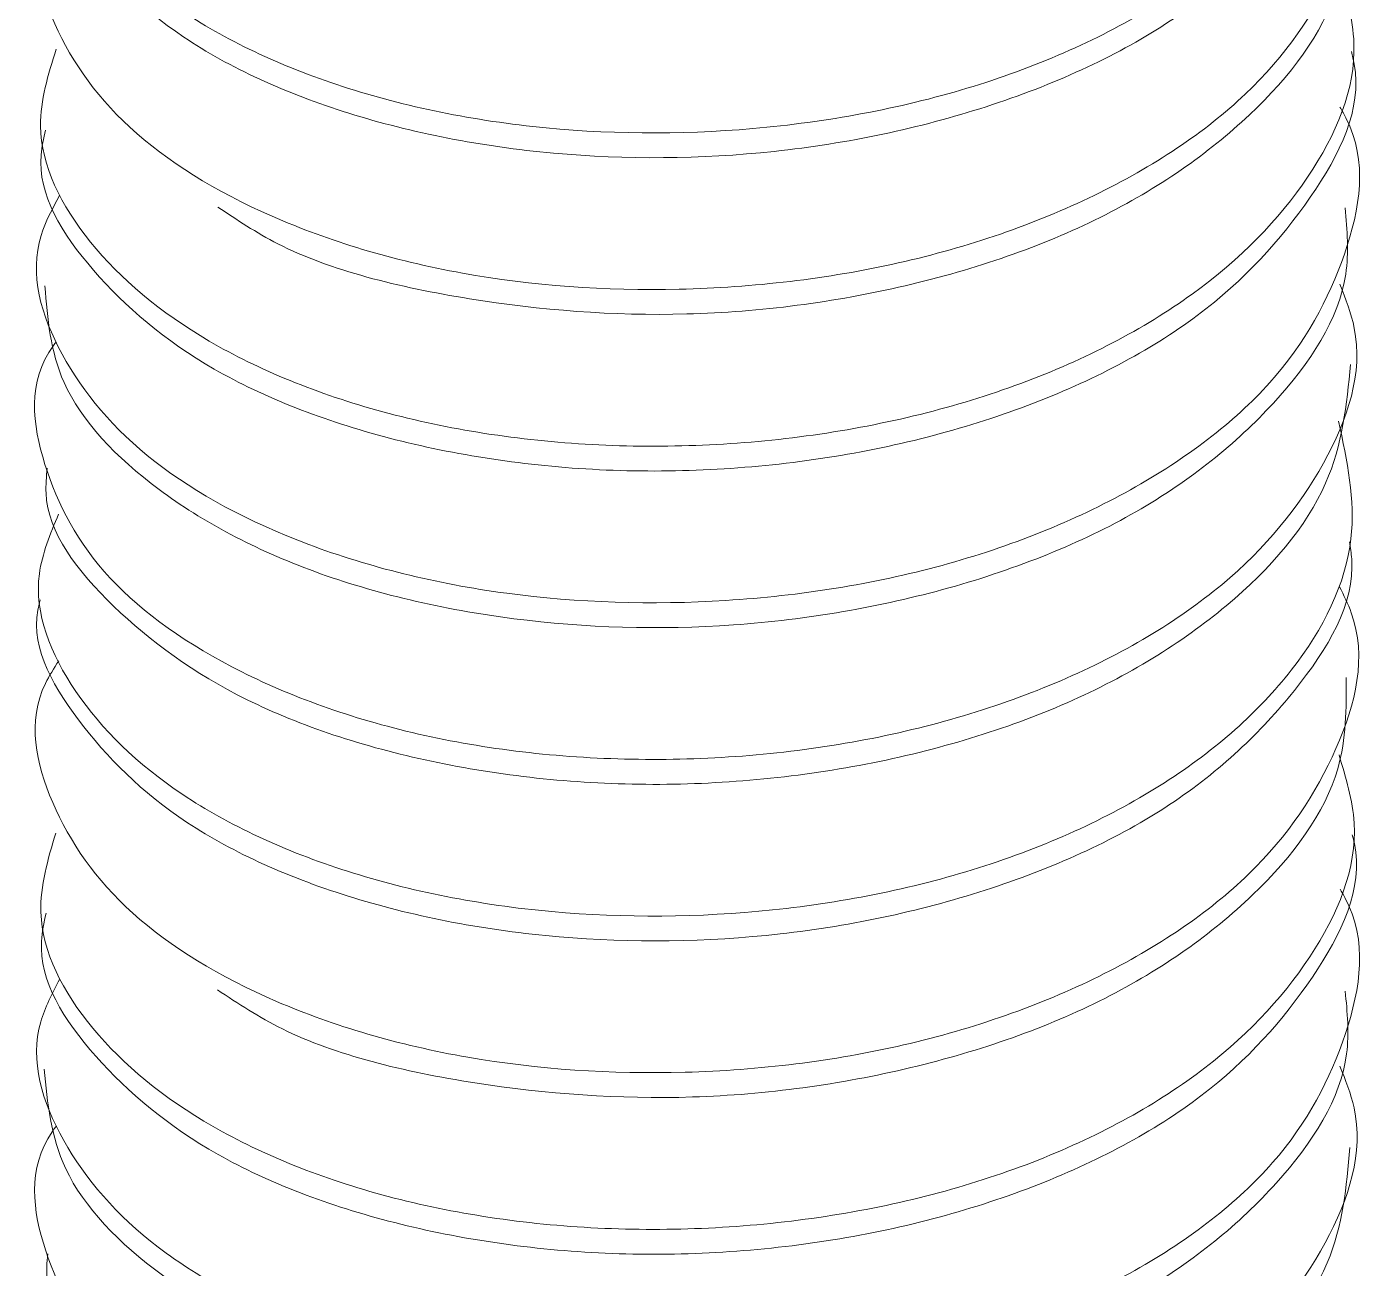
# Model space of a CAD drawing. Extents: x -976302 to -776254, y 5665 to 231437.
# Drawn here: x -788563.8 to -788502.2, y 81486.6 to 81543.6 of the extents above; entities that cross this region are included whole.
import ezdxf

# ---------------------------------------------------------------- set-up
doc = ezdxf.new("R2010")
doc.units = 0
doc.header["$LTSCALE"] = 1000
doc.header["$MEASUREMENT"] = 0

msp = doc.modelspace()

# ---------------------------------------------------------------- linework, layer by layer
at = {"linetype": 'Continuous', "lineweight": 15}
for points, knots in [([(-788503.566, 81561.541), (-788503.185, 81559.648), (-788502.386, 81555.674), (-788505.412, 81549.686), (-788511.36, 81544.49), (-788519.836, 81540.622), (-788529.786, 81538.646), (-788540.112, 81538.611), (-788549.628, 81540.556), (-788557.318, 81544.206), (-788562.091, 81549.024), (-788563.878, 81553.677), (-788562.733, 81556.324), (-788562.356, 81557.193)], [0, 0, 0, 0, 0.087521, 0.183673, 0.279841, 0.375988, 0.472166, 0.568317, 0.664479, 0.760633, 0.856781, 0.952953, 1, 1, 1, 1]), ([(-788503.566, 81561.541), (-788503.185, 81559.648), (-788502.386, 81555.674), (-788505.412, 81549.686), (-788511.36, 81544.49), (-788519.836, 81540.622), (-788529.786, 81538.646), (-788540.112, 81538.611), (-788549.628, 81540.556), (-788557.318, 81544.206), (-788562.091, 81549.024), (-788563.878, 81553.677), (-788562.733, 81556.324), (-788562.356, 81557.193)], [0, 0, 0, 0, 0.087521, 0.183673, 0.279841, 0.375988, 0.472166, 0.568317, 0.664479, 0.760633, 0.856781, 0.952953, 1, 1, 1, 1]), ([(-788503.566, 81561.541), (-788503.185, 81559.648), (-788502.386, 81555.674), (-788505.412, 81549.686), (-788511.36, 81544.49), (-788519.836, 81540.622), (-788529.786, 81538.646), (-788540.112, 81538.611), (-788549.628, 81540.556), (-788557.318, 81544.206), (-788562.091, 81549.024), (-788563.878, 81553.677), (-788562.733, 81556.324), (-788562.356, 81557.193)], [0, 0, 0, 0, 0.087521, 0.183673, 0.279841, 0.375988, 0.472166, 0.568317, 0.664479, 0.760633, 0.856781, 0.952953, 1, 1, 1, 1]), ([(-788503.566, 81561.541), (-788503.185, 81559.648), (-788502.386, 81555.674), (-788505.412, 81549.686), (-788511.36, 81544.49), (-788519.836, 81540.622), (-788529.786, 81538.646), (-788540.112, 81538.611), (-788549.628, 81540.556), (-788557.318, 81544.206), (-788562.091, 81549.024), (-788563.878, 81553.677), (-788562.733, 81556.324), (-788562.356, 81557.193)], [0, 0, 0, 0, 0.087521, 0.183673, 0.279841, 0.375988, 0.472166, 0.568317, 0.664479, 0.760633, 0.856781, 0.952953, 1, 1, 1, 1]), ([(-788563.248, 81553.236), (-788563.248, 81553.236), (-788563.816, 81551.435), (-788561.825, 81547.749), (-788557.141, 81542.895), (-788549.32, 81539.333), (-788539.774, 81537.458), (-788529.433, 81537.524), (-788519.534, 81539.626), (-788511.069, 81543.461), (-788505.422, 81548.789), (-788502.748, 81553.131), (-788503.07, 81555.487), (-788503.108, 81555.761)], [0, 0, 0, 0, 0.000017, 0.109517, 0.219044, 0.328541, 0.438051, 0.547559, 0.65706, 0.766579, 0.876074, 0.985605, 1, 1, 1, 1]), ([(-788563.248, 81553.236), (-788563.248, 81553.236), (-788563.816, 81551.435), (-788561.825, 81547.749), (-788557.141, 81542.895), (-788549.32, 81539.333), (-788539.774, 81537.458), (-788529.433, 81537.524), (-788519.534, 81539.626), (-788511.069, 81543.461), (-788505.422, 81548.789), (-788502.748, 81553.131), (-788503.07, 81555.487), (-788503.108, 81555.761)], [0, 0, 0, 0, 0.000017, 0.109517, 0.219044, 0.328541, 0.438051, 0.547559, 0.65706, 0.766579, 0.876074, 0.985605, 1, 1, 1, 1]), ([(-788563.248, 81553.236), (-788563.248, 81553.236), (-788563.816, 81551.435), (-788561.825, 81547.749), (-788557.141, 81542.895), (-788549.32, 81539.333), (-788539.774, 81537.458), (-788529.433, 81537.524), (-788519.534, 81539.626), (-788511.069, 81543.461), (-788505.422, 81548.789), (-788502.748, 81553.131), (-788503.07, 81555.487), (-788503.108, 81555.761)], [0, 0, 0, 0, 0.000017, 0.109517, 0.219044, 0.328541, 0.438051, 0.547559, 0.65706, 0.766579, 0.876074, 0.985605, 1, 1, 1, 1]), ([(-788563.248, 81553.236), (-788563.248, 81553.236), (-788563.816, 81551.435), (-788561.825, 81547.749), (-788557.141, 81542.895), (-788549.32, 81539.333), (-788539.774, 81537.458), (-788529.433, 81537.524), (-788519.534, 81539.626), (-788511.069, 81543.461), (-788505.422, 81548.789), (-788502.748, 81553.131), (-788503.07, 81555.487), (-788503.108, 81555.761)], [0, 0, 0, 0, 0.000017, 0.109517, 0.219044, 0.328541, 0.438051, 0.547559, 0.65706, 0.766579, 0.876074, 0.985605, 1, 1, 1, 1]), ([(-788503.547, 81553.771), (-788503.341, 81553.34), (-788502.177, 81550.905), (-788503.393, 81546.124), (-788507.344, 81540.317), (-788514.481, 81535.578), (-788523.639, 81532.41), (-788533.883, 81531.215), (-788544.03, 81531.949), (-788552.922, 81534.639), (-788559.644, 81538.8), (-788563.07, 81543.969), (-788563.892, 81548.133), (-788562.571, 81550.158), (-788562.37, 81550.467)], [0, 0, 0, 0, 0.0207046, 0.1168965, 0.2131012, 0.3092939, 0.405484, 0.5016948, 0.5978853, 0.6941019, 0.7902908, 0.8864957, 0.9826916, 1, 1, 1, 1]), ([(-788503.547, 81553.771), (-788503.341, 81553.34), (-788502.177, 81550.905), (-788503.393, 81546.124), (-788507.344, 81540.317), (-788514.481, 81535.578), (-788523.639, 81532.41), (-788533.883, 81531.215), (-788544.03, 81531.949), (-788552.922, 81534.639), (-788559.644, 81538.8), (-788563.07, 81543.969), (-788563.892, 81548.133), (-788562.571, 81550.158), (-788562.37, 81550.467)], [0, 0, 0, 0, 0.0207046, 0.1168965, 0.2131012, 0.3092939, 0.405484, 0.5016948, 0.5978853, 0.6941019, 0.7902908, 0.8864957, 0.9826916, 1, 1, 1, 1]), ([(-788503.547, 81553.771), (-788503.341, 81553.34), (-788502.177, 81550.905), (-788503.393, 81546.124), (-788507.344, 81540.317), (-788514.481, 81535.578), (-788523.639, 81532.41), (-788533.883, 81531.215), (-788544.03, 81531.949), (-788552.922, 81534.639), (-788559.644, 81538.8), (-788563.07, 81543.969), (-788563.892, 81548.133), (-788562.571, 81550.158), (-788562.37, 81550.467)], [0, 0, 0, 0, 0.0207046, 0.1168965, 0.2131012, 0.3092939, 0.405484, 0.5016948, 0.5978853, 0.6941019, 0.7902908, 0.8864957, 0.9826916, 1, 1, 1, 1]), ([(-788503.547, 81553.771), (-788503.341, 81553.34), (-788502.177, 81550.905), (-788503.393, 81546.124), (-788507.344, 81540.317), (-788514.481, 81535.578), (-788523.639, 81532.41), (-788533.883, 81531.215), (-788544.03, 81531.949), (-788552.922, 81534.639), (-788559.644, 81538.8), (-788563.07, 81543.969), (-788563.892, 81548.133), (-788562.571, 81550.158), (-788562.37, 81550.467)], [0, 0, 0, 0, 0.0207046, 0.1168965, 0.2131012, 0.3092939, 0.405484, 0.5016948, 0.5978853, 0.6941019, 0.7902908, 0.8864957, 0.9826916, 1, 1, 1, 1]), ([(-788555.05, 81535.309), (-788554.174, 81534.719), (-788551.192, 81532.713), (-788543.605, 81530.849), (-788533.556, 81530.036), (-788523.31, 81531.391), (-788514.17, 81534.555), (-788507.278, 81539.362), (-788503.285, 81544.644), (-788503.241, 81548.199), (-788503.223, 81549.66)], [0, 0, 0, 0, 0.058463, 0.199013, 0.339607, 0.480164, 0.620753, 0.761307, 0.901874, 1, 1, 1, 1]), ([(-788555.05, 81535.309), (-788554.174, 81534.719), (-788551.192, 81532.713), (-788543.605, 81530.849), (-788533.556, 81530.036), (-788523.31, 81531.391), (-788514.17, 81534.555), (-788507.278, 81539.362), (-788503.285, 81544.644), (-788503.241, 81548.199), (-788503.223, 81549.66)], [0, 0, 0, 0, 0.058463, 0.199013, 0.339607, 0.480164, 0.620753, 0.761307, 0.901874, 1, 1, 1, 1]), ([(-788555.05, 81535.309), (-788554.174, 81534.719), (-788551.192, 81532.713), (-788543.605, 81530.849), (-788533.556, 81530.036), (-788523.31, 81531.391), (-788514.17, 81534.555), (-788507.278, 81539.362), (-788503.285, 81544.644), (-788503.241, 81548.199), (-788503.223, 81549.66)], [0, 0, 0, 0, 0.058463, 0.199013, 0.339607, 0.480164, 0.620753, 0.761307, 0.901874, 1, 1, 1, 1]), ([(-788555.05, 81535.309), (-788554.174, 81534.719), (-788551.192, 81532.713), (-788543.605, 81530.849), (-788533.556, 81530.036), (-788523.31, 81531.391), (-788514.17, 81534.555), (-788507.278, 81539.362), (-788503.285, 81544.644), (-788503.241, 81548.199), (-788503.223, 81549.66)], [0, 0, 0, 0, 0.058463, 0.199013, 0.339607, 0.480164, 0.620753, 0.761307, 0.901874, 1, 1, 1, 1]), ([(-788503.596, 81546.227), (-788503.263, 81545.091), (-788502.327, 81541.898), (-788504.58, 81536.535), (-788509.85, 81531.108), (-788517.9, 81526.912), (-788527.619, 81524.513), (-788537.966, 81524.077), (-788547.745, 81525.603), (-788555.903, 81528.948), (-788561.343, 81533.545), (-788563.769, 81538.405), (-788562.842, 81541.382), (-788562.476, 81542.554)], [0, 0, 0, 0, 0.054164, 0.152172, 0.250207, 0.348214, 0.446239, 0.544252, 0.642266, 0.740287, 0.838291, 0.93633, 1, 1, 1, 1]), ([(-788503.596, 81546.227), (-788503.263, 81545.091), (-788502.327, 81541.898), (-788504.58, 81536.535), (-788509.85, 81531.108), (-788517.9, 81526.912), (-788527.619, 81524.513), (-788537.966, 81524.077), (-788547.745, 81525.603), (-788555.903, 81528.948), (-788561.343, 81533.545), (-788563.769, 81538.405), (-788562.842, 81541.382), (-788562.476, 81542.554)], [0, 0, 0, 0, 0.054164, 0.152172, 0.250207, 0.348214, 0.446239, 0.544252, 0.642266, 0.740287, 0.838291, 0.93633, 1, 1, 1, 1]), ([(-788503.596, 81546.227), (-788503.263, 81545.091), (-788502.327, 81541.898), (-788504.58, 81536.535), (-788509.85, 81531.108), (-788517.9, 81526.912), (-788527.619, 81524.513), (-788537.966, 81524.077), (-788547.745, 81525.603), (-788555.903, 81528.948), (-788561.343, 81533.545), (-788563.769, 81538.405), (-788562.842, 81541.382), (-788562.476, 81542.554)], [0, 0, 0, 0, 0.054164, 0.152172, 0.250207, 0.348214, 0.446239, 0.544252, 0.642266, 0.740287, 0.838291, 0.93633, 1, 1, 1, 1]), ([(-788503.596, 81546.227), (-788503.263, 81545.091), (-788502.327, 81541.898), (-788504.58, 81536.535), (-788509.85, 81531.108), (-788517.9, 81526.912), (-788527.619, 81524.513), (-788537.966, 81524.077), (-788547.745, 81525.603), (-788555.903, 81528.948), (-788561.343, 81533.545), (-788563.769, 81538.405), (-788562.842, 81541.382), (-788562.476, 81542.554)], [0, 0, 0, 0, 0.054164, 0.152172, 0.250207, 0.348214, 0.446239, 0.544252, 0.642266, 0.740287, 0.838291, 0.93633, 1, 1, 1, 1]), ([(-788562.964, 81538.843), (-788563.052, 81538.461), (-788563.558, 81536.26), (-788561.108, 81532.284), (-788555.691, 81527.628), (-788547.43, 81524.415), (-788537.622, 81522.914), (-788527.271, 81523.429), (-788517.605, 81525.912), (-788509.587, 81530.1), (-788504.576, 81535.642), (-788502.403, 81539.995), (-788502.957, 81542.251), (-788503.003, 81542.44)], [0, 0, 0, 0, 0.022552, 0.130056, 0.237588, 0.34509, 0.452619, 0.560126, 0.66764, 0.775153, 0.882654, 0.990189, 1, 1, 1, 1]), ([(-788562.964, 81538.843), (-788563.052, 81538.461), (-788563.558, 81536.26), (-788561.108, 81532.284), (-788555.691, 81527.628), (-788547.43, 81524.415), (-788537.622, 81522.914), (-788527.271, 81523.429), (-788517.605, 81525.912), (-788509.587, 81530.1), (-788504.576, 81535.642), (-788502.403, 81539.995), (-788502.957, 81542.251), (-788503.003, 81542.44)], [0, 0, 0, 0, 0.022552, 0.130056, 0.237588, 0.34509, 0.452619, 0.560126, 0.66764, 0.775153, 0.882654, 0.990189, 1, 1, 1, 1]), ([(-788562.964, 81538.843), (-788563.052, 81538.461), (-788563.558, 81536.26), (-788561.108, 81532.284), (-788555.691, 81527.628), (-788547.43, 81524.415), (-788537.622, 81522.914), (-788527.271, 81523.429), (-788517.605, 81525.912), (-788509.587, 81530.1), (-788504.576, 81535.642), (-788502.403, 81539.995), (-788502.957, 81542.251), (-788503.003, 81542.44)], [0, 0, 0, 0, 0.022552, 0.130056, 0.237588, 0.34509, 0.452619, 0.560126, 0.66764, 0.775153, 0.882654, 0.990189, 1, 1, 1, 1]), ([(-788562.964, 81538.843), (-788563.052, 81538.461), (-788563.558, 81536.26), (-788561.108, 81532.284), (-788555.691, 81527.628), (-788547.43, 81524.415), (-788537.622, 81522.914), (-788527.271, 81523.429), (-788517.605, 81525.912), (-788509.587, 81530.1), (-788504.576, 81535.642), (-788502.403, 81539.995), (-788502.957, 81542.251), (-788503.003, 81542.44)], [0, 0, 0, 0, 0.022552, 0.130056, 0.237588, 0.34509, 0.452619, 0.560126, 0.66764, 0.775153, 0.882654, 0.990189, 1, 1, 1, 1]), ([(-788503.53, 81539.889), (-788503.436, 81539.725), (-788502.204, 81537.593), (-788502.976, 81533.058), (-788506.191, 81527.086), (-788512.789, 81522.085), (-788521.58, 81518.535), (-788531.696, 81516.925), (-788541.96, 81517.246), (-788551.205, 81519.548), (-788558.458, 81523.444), (-788562.618, 81528.438), (-788563.914, 81532.875), (-788562.649, 81535.232), (-788562.323, 81535.838)], [0, 0, 0, 0, 0.007968, 0.103848, 0.19973, 0.295616, 0.391488, 0.487392, 0.58327, 0.679166, 0.775041, 0.870922, 0.966811, 1, 1, 1, 1]), ([(-788503.53, 81539.889), (-788503.436, 81539.725), (-788502.204, 81537.593), (-788502.976, 81533.058), (-788506.191, 81527.086), (-788512.789, 81522.085), (-788521.58, 81518.535), (-788531.696, 81516.925), (-788541.96, 81517.246), (-788551.205, 81519.548), (-788558.458, 81523.444), (-788562.618, 81528.438), (-788563.914, 81532.875), (-788562.649, 81535.232), (-788562.323, 81535.838)], [0, 0, 0, 0, 0.007968, 0.103848, 0.19973, 0.295616, 0.391488, 0.487392, 0.58327, 0.679166, 0.775041, 0.870922, 0.966811, 1, 1, 1, 1]), ([(-788503.53, 81539.889), (-788503.436, 81539.725), (-788502.204, 81537.593), (-788502.976, 81533.058), (-788506.191, 81527.086), (-788512.789, 81522.085), (-788521.58, 81518.535), (-788531.696, 81516.925), (-788541.96, 81517.246), (-788551.205, 81519.548), (-788558.458, 81523.444), (-788562.618, 81528.438), (-788563.914, 81532.875), (-788562.649, 81535.232), (-788562.323, 81535.838)], [0, 0, 0, 0, 0.007968, 0.103848, 0.19973, 0.295616, 0.391488, 0.487392, 0.58327, 0.679166, 0.775041, 0.870922, 0.966811, 1, 1, 1, 1]), ([(-788503.53, 81539.889), (-788503.436, 81539.725), (-788502.204, 81537.593), (-788502.976, 81533.058), (-788506.191, 81527.086), (-788512.789, 81522.085), (-788521.58, 81518.535), (-788531.696, 81516.925), (-788541.96, 81517.246), (-788551.205, 81519.548), (-788558.458, 81523.444), (-788562.618, 81528.438), (-788563.914, 81532.875), (-788562.649, 81535.232), (-788562.323, 81535.838)], [0, 0, 0, 0, 0.007968, 0.103848, 0.19973, 0.295616, 0.391488, 0.487392, 0.58327, 0.679166, 0.775041, 0.870922, 0.966811, 1, 1, 1, 1]), ([(-788562.992, 81531.683), (-788562.873, 81530.185), (-788562.61, 81526.855), (-788558.157, 81522.143), (-788550.946, 81518.293), (-788541.619, 81516.098), (-788531.343, 81515.777), (-788521.27, 81517.532), (-788512.479, 81521.056), (-788506.195, 81526.157), (-788502.94, 81531.138), (-788503.204, 81534.247), (-788503.29, 81535.265)], [0, 0, 0, 0, 0.0878018, 0.195298, 0.3027747, 0.4102537, 0.517748, 0.6252242, 0.7327285, 0.840203, 0.9477005, 1, 1, 1, 1]), ([(-788562.992, 81531.683), (-788562.873, 81530.185), (-788562.61, 81526.855), (-788558.157, 81522.143), (-788550.946, 81518.293), (-788541.619, 81516.098), (-788531.343, 81515.777), (-788521.27, 81517.532), (-788512.479, 81521.056), (-788506.195, 81526.157), (-788502.94, 81531.138), (-788503.204, 81534.247), (-788503.29, 81535.265)], [0, 0, 0, 0, 0.0878018, 0.195298, 0.3027747, 0.4102537, 0.517748, 0.6252242, 0.7327285, 0.840203, 0.9477005, 1, 1, 1, 1]), ([(-788562.992, 81531.683), (-788562.873, 81530.185), (-788562.61, 81526.855), (-788558.157, 81522.143), (-788550.946, 81518.293), (-788541.619, 81516.098), (-788531.343, 81515.777), (-788521.27, 81517.532), (-788512.479, 81521.056), (-788506.195, 81526.157), (-788502.94, 81531.138), (-788503.204, 81534.247), (-788503.29, 81535.265)], [0, 0, 0, 0, 0.0878018, 0.195298, 0.3027747, 0.4102537, 0.517748, 0.6252242, 0.7327285, 0.840203, 0.9477005, 1, 1, 1, 1]), ([(-788562.992, 81531.683), (-788562.873, 81530.185), (-788562.61, 81526.855), (-788558.157, 81522.143), (-788550.946, 81518.293), (-788541.619, 81516.098), (-788531.343, 81515.777), (-788521.27, 81517.532), (-788512.479, 81521.056), (-788506.195, 81526.157), (-788502.94, 81531.138), (-788503.204, 81534.247), (-788503.29, 81535.265)], [0, 0, 0, 0, 0.0878018, 0.195298, 0.3027747, 0.4102537, 0.517748, 0.6252242, 0.7327285, 0.840203, 0.9477005, 1, 1, 1, 1]), ([(-788503.529, 81531.761), (-788503.27, 81531.093), (-788502.223, 81528.395), (-788503.888, 81523.42), (-788508.458, 81517.78), (-788516.039, 81513.284), (-788525.48, 81510.469), (-788535.793, 81509.63), (-788545.797, 81510.733), (-788554.339, 81513.739), (-788560.574, 81518.122), (-788563.327, 81523.412), (-788563.822, 81527.326), (-788562.523, 81529.066), (-788562.482, 81529.122)], [0, 0, 0, 0, 0.031753, 0.128253, 0.224774, 0.321271, 0.417776, 0.514287, 0.610786, 0.707306, 0.803803, 0.900326, 0.996827, 1, 1, 1, 1]), ([(-788503.529, 81531.761), (-788503.27, 81531.093), (-788502.223, 81528.395), (-788503.888, 81523.42), (-788508.458, 81517.78), (-788516.039, 81513.284), (-788525.48, 81510.469), (-788535.793, 81509.63), (-788545.797, 81510.733), (-788554.339, 81513.739), (-788560.574, 81518.122), (-788563.327, 81523.412), (-788563.822, 81527.326), (-788562.523, 81529.066), (-788562.482, 81529.122)], [0, 0, 0, 0, 0.031753, 0.128253, 0.224774, 0.321271, 0.417776, 0.514287, 0.610786, 0.707306, 0.803803, 0.900326, 0.996827, 1, 1, 1, 1]), ([(-788503.529, 81531.761), (-788503.27, 81531.093), (-788502.223, 81528.395), (-788503.888, 81523.42), (-788508.458, 81517.78), (-788516.039, 81513.284), (-788525.48, 81510.469), (-788535.793, 81509.63), (-788545.797, 81510.733), (-788554.339, 81513.739), (-788560.574, 81518.122), (-788563.327, 81523.412), (-788563.822, 81527.326), (-788562.523, 81529.066), (-788562.482, 81529.122)], [0, 0, 0, 0, 0.031753, 0.128253, 0.224774, 0.321271, 0.417776, 0.514287, 0.610786, 0.707306, 0.803803, 0.900326, 0.996827, 1, 1, 1, 1]), ([(-788503.529, 81531.761), (-788503.27, 81531.093), (-788502.223, 81528.395), (-788503.888, 81523.42), (-788508.458, 81517.78), (-788516.039, 81513.284), (-788525.48, 81510.469), (-788535.793, 81509.63), (-788545.797, 81510.733), (-788554.339, 81513.739), (-788560.574, 81518.122), (-788563.327, 81523.412), (-788563.822, 81527.326), (-788562.523, 81529.066), (-788562.482, 81529.122)], [0, 0, 0, 0, 0.031753, 0.128253, 0.224774, 0.321271, 0.417776, 0.514287, 0.610786, 0.707306, 0.803803, 0.900326, 0.996827, 1, 1, 1, 1]), ([(-788562.887, 81523.313), (-788562.924, 81522.931), (-788563.139, 81520.721), (-788560.167, 81516.845), (-788554.149, 81512.43), (-788545.462, 81509.57), (-788535.445, 81508.461), (-788525.147, 81509.42), (-788515.722, 81512.273), (-788508.342, 81516.798), (-788503.625, 81522.309), (-788503.226, 81526.241), (-788503.039, 81528.084)], [0, 0, 0, 0, 0.022969, 0.132963, 0.242969, 0.352953, 0.462976, 0.572967, 0.682974, 0.792964, 0.902954, 1, 1, 1, 1]), ([(-788562.887, 81523.313), (-788562.924, 81522.931), (-788563.139, 81520.721), (-788560.167, 81516.845), (-788554.149, 81512.43), (-788545.462, 81509.57), (-788535.445, 81508.461), (-788525.147, 81509.42), (-788515.722, 81512.273), (-788508.342, 81516.798), (-788503.625, 81522.309), (-788503.226, 81526.241), (-788503.039, 81528.084)], [0, 0, 0, 0, 0.022969, 0.132963, 0.242969, 0.352953, 0.462976, 0.572967, 0.682974, 0.792964, 0.902954, 1, 1, 1, 1]), ([(-788562.887, 81523.313), (-788562.924, 81522.931), (-788563.139, 81520.721), (-788560.167, 81516.845), (-788554.149, 81512.43), (-788545.462, 81509.57), (-788535.445, 81508.461), (-788525.147, 81509.42), (-788515.722, 81512.273), (-788508.342, 81516.798), (-788503.625, 81522.309), (-788503.226, 81526.241), (-788503.039, 81528.084)], [0, 0, 0, 0, 0.022969, 0.132963, 0.242969, 0.352953, 0.462976, 0.572967, 0.682974, 0.792964, 0.902954, 1, 1, 1, 1]), ([(-788562.887, 81523.313), (-788562.924, 81522.931), (-788563.139, 81520.721), (-788560.167, 81516.845), (-788554.149, 81512.43), (-788545.462, 81509.57), (-788535.445, 81508.461), (-788525.147, 81509.42), (-788515.722, 81512.273), (-788508.342, 81516.798), (-788503.625, 81522.309), (-788503.226, 81526.241), (-788503.039, 81528.084)], [0, 0, 0, 0, 0.022969, 0.132963, 0.242969, 0.352953, 0.462976, 0.572967, 0.682974, 0.792964, 0.902954, 1, 1, 1, 1]), ([(-788503.59, 81525.471), (-788503.207, 81523.673), (-788502.38, 81519.797), (-788505.299, 81513.885), (-788511.165, 81508.658), (-788519.589, 81504.748), (-788529.513, 81502.718), (-788539.845, 81502.633), (-788549.396, 81504.526), (-788557.147, 81508.139), (-788562.005, 81512.931), (-788563.868, 81517.612), (-788562.746, 81520.301), (-788562.367, 81521.208)], [0, 0, 0, 0, 0.083423, 0.1798, 0.276195, 0.372568, 0.468969, 0.565346, 0.661733, 0.758112, 0.854485, 0.950884, 1, 1, 1, 1]), ([(-788503.59, 81525.471), (-788503.207, 81523.673), (-788502.38, 81519.797), (-788505.299, 81513.885), (-788511.165, 81508.658), (-788519.589, 81504.748), (-788529.513, 81502.718), (-788539.845, 81502.633), (-788549.396, 81504.526), (-788557.147, 81508.139), (-788562.005, 81512.931), (-788563.868, 81517.612), (-788562.746, 81520.301), (-788562.367, 81521.208)], [0, 0, 0, 0, 0.083423, 0.1798, 0.276195, 0.372568, 0.468969, 0.565346, 0.661733, 0.758112, 0.854485, 0.950884, 1, 1, 1, 1]), ([(-788503.59, 81525.471), (-788503.207, 81523.673), (-788502.38, 81519.797), (-788505.299, 81513.885), (-788511.165, 81508.658), (-788519.589, 81504.748), (-788529.513, 81502.718), (-788539.845, 81502.633), (-788549.396, 81504.526), (-788557.147, 81508.139), (-788562.005, 81512.931), (-788563.868, 81517.612), (-788562.746, 81520.301), (-788562.367, 81521.208)], [0, 0, 0, 0, 0.083423, 0.1798, 0.276195, 0.372568, 0.468969, 0.565346, 0.661733, 0.758112, 0.854485, 0.950884, 1, 1, 1, 1]), ([(-788503.59, 81525.471), (-788503.207, 81523.673), (-788502.38, 81519.797), (-788505.299, 81513.885), (-788511.165, 81508.658), (-788519.589, 81504.748), (-788529.513, 81502.718), (-788539.845, 81502.633), (-788549.396, 81504.526), (-788557.147, 81508.139), (-788562.005, 81512.931), (-788563.868, 81517.612), (-788562.746, 81520.301), (-788562.367, 81521.208)], [0, 0, 0, 0, 0.083423, 0.1798, 0.276195, 0.372568, 0.468969, 0.565346, 0.661733, 0.758112, 0.854485, 0.950884, 1, 1, 1, 1]), ([(-788563.204, 81517.279), (-788563.219, 81517.231), (-788563.785, 81515.38), (-788561.745, 81511.659), (-788556.965, 81506.827), (-788549.087, 81503.308), (-788539.506, 81501.479), (-788529.16, 81501.601), (-788519.288, 81503.752), (-788510.877, 81507.631), (-788505.308, 81512.988), (-788502.697, 81517.334), (-788503.05, 81519.679), (-788503.09, 81519.943)], [0, 0, 0, 0, 0.002876, 0.112116, 0.221384, 0.330622, 0.439874, 0.549121, 0.658363, 0.767622, 0.876857, 0.986129, 1, 1, 1, 1]), ([(-788563.204, 81517.279), (-788563.219, 81517.231), (-788563.785, 81515.38), (-788561.745, 81511.659), (-788556.965, 81506.827), (-788549.087, 81503.308), (-788539.506, 81501.479), (-788529.16, 81501.601), (-788519.288, 81503.752), (-788510.877, 81507.631), (-788505.308, 81512.988), (-788502.697, 81517.334), (-788503.05, 81519.679), (-788503.09, 81519.943)], [0, 0, 0, 0, 0.002876, 0.112116, 0.221384, 0.330622, 0.439874, 0.549121, 0.658363, 0.767622, 0.876857, 0.986129, 1, 1, 1, 1]), ([(-788563.204, 81517.279), (-788563.219, 81517.231), (-788563.785, 81515.38), (-788561.745, 81511.659), (-788556.965, 81506.827), (-788549.087, 81503.308), (-788539.506, 81501.479), (-788529.16, 81501.601), (-788519.288, 81503.752), (-788510.877, 81507.631), (-788505.308, 81512.988), (-788502.697, 81517.334), (-788503.05, 81519.679), (-788503.09, 81519.943)], [0, 0, 0, 0, 0.002876, 0.112116, 0.221384, 0.330622, 0.439874, 0.549121, 0.658363, 0.767622, 0.876857, 0.986129, 1, 1, 1, 1]), ([(-788563.204, 81517.279), (-788563.219, 81517.231), (-788563.785, 81515.38), (-788561.745, 81511.659), (-788556.965, 81506.827), (-788549.087, 81503.308), (-788539.506, 81501.479), (-788529.16, 81501.601), (-788519.288, 81503.752), (-788510.877, 81507.631), (-788505.308, 81512.988), (-788502.697, 81517.334), (-788503.05, 81519.679), (-788503.09, 81519.943)], [0, 0, 0, 0, 0.002876, 0.112116, 0.221384, 0.330622, 0.439874, 0.549121, 0.658363, 0.767622, 0.876857, 0.986129, 1, 1, 1, 1]), ([(-788503.547, 81517.879), (-788503.352, 81517.482), (-788502.176, 81515.086), (-788503.332, 81510.334), (-788507.193, 81504.505), (-788514.264, 81499.732), (-788523.378, 81496.514), (-788533.609, 81495.268), (-788543.774, 81495.95), (-788552.712, 81498.592), (-788559.502, 81502.721), (-788563.022, 81507.87), (-788563.898, 81512.069), (-788562.579, 81514.136), (-788562.359, 81514.482)], [0, 0, 0, 0, 0.019113, 0.115263, 0.211425, 0.307577, 0.403725, 0.499895, 0.596044, 0.692219, 0.788366, 0.884528, 0.980683, 1, 1, 1, 1]), ([(-788503.547, 81517.879), (-788503.352, 81517.482), (-788502.176, 81515.086), (-788503.332, 81510.334), (-788507.193, 81504.505), (-788514.264, 81499.732), (-788523.378, 81496.514), (-788533.609, 81495.268), (-788543.774, 81495.95), (-788552.712, 81498.592), (-788559.502, 81502.721), (-788563.022, 81507.87), (-788563.898, 81512.069), (-788562.579, 81514.136), (-788562.359, 81514.482)], [0, 0, 0, 0, 0.019113, 0.115263, 0.211425, 0.307577, 0.403725, 0.499895, 0.596044, 0.692219, 0.788366, 0.884528, 0.980683, 1, 1, 1, 1]), ([(-788503.547, 81517.879), (-788503.352, 81517.482), (-788502.176, 81515.086), (-788503.332, 81510.334), (-788507.193, 81504.505), (-788514.264, 81499.732), (-788523.378, 81496.514), (-788533.609, 81495.268), (-788543.774, 81495.95), (-788552.712, 81498.592), (-788559.502, 81502.721), (-788563.022, 81507.87), (-788563.898, 81512.069), (-788562.579, 81514.136), (-788562.359, 81514.482)], [0, 0, 0, 0, 0.019113, 0.115263, 0.211425, 0.307577, 0.403725, 0.499895, 0.596044, 0.692219, 0.788366, 0.884528, 0.980683, 1, 1, 1, 1]), ([(-788503.547, 81517.879), (-788503.352, 81517.482), (-788502.176, 81515.086), (-788503.332, 81510.334), (-788507.193, 81504.505), (-788514.264, 81499.732), (-788523.378, 81496.514), (-788533.609, 81495.268), (-788543.774, 81495.95), (-788552.712, 81498.592), (-788559.502, 81502.721), (-788563.022, 81507.87), (-788563.898, 81512.069), (-788562.579, 81514.136), (-788562.359, 81514.482)], [0, 0, 0, 0, 0.019113, 0.115263, 0.211425, 0.307577, 0.403725, 0.499895, 0.596044, 0.692219, 0.788366, 0.884528, 0.980683, 1, 1, 1, 1]), ([(-788555.073, 81499.374), (-788554.124, 81498.746), (-788551.051, 81496.708), (-788543.352, 81494.849), (-788533.28, 81494.091), (-788523.051, 81495.499), (-788513.952, 81498.707), (-788507.134, 81503.554), (-788503.239, 81508.8), (-788503.24, 81512.299), (-788503.24, 81513.706)], [0, 0, 0, 0, 0.062684, 0.20316, 0.343677, 0.484159, 0.624675, 0.765154, 0.905648, 1, 1, 1, 1]), ([(-788555.073, 81499.374), (-788554.124, 81498.746), (-788551.051, 81496.708), (-788543.352, 81494.849), (-788533.28, 81494.091), (-788523.051, 81495.499), (-788513.952, 81498.707), (-788507.134, 81503.554), (-788503.239, 81508.8), (-788503.24, 81512.299), (-788503.24, 81513.706)], [0, 0, 0, 0, 0.062684, 0.20316, 0.343677, 0.484159, 0.624675, 0.765154, 0.905648, 1, 1, 1, 1]), ([(-788555.073, 81499.374), (-788554.124, 81498.746), (-788551.051, 81496.708), (-788543.352, 81494.849), (-788533.28, 81494.091), (-788523.051, 81495.499), (-788513.952, 81498.707), (-788507.134, 81503.554), (-788503.239, 81508.8), (-788503.24, 81512.299), (-788503.24, 81513.706)], [0, 0, 0, 0, 0.062684, 0.20316, 0.343677, 0.484159, 0.624675, 0.765154, 0.905648, 1, 1, 1, 1]), ([(-788555.073, 81499.374), (-788554.124, 81498.746), (-788551.051, 81496.708), (-788543.352, 81494.849), (-788533.28, 81494.091), (-788523.051, 81495.499), (-788513.952, 81498.707), (-788507.134, 81503.554), (-788503.239, 81508.8), (-788503.24, 81512.299), (-788503.24, 81513.706)], [0, 0, 0, 0, 0.062684, 0.20316, 0.343677, 0.484159, 0.624675, 0.765154, 0.905648, 1, 1, 1, 1]), ([(-788503.573, 81510.157), (-788503.257, 81509.115), (-788502.317, 81506.019), (-788504.488, 81500.738), (-788509.668, 81495.283), (-788517.662, 81491.048), (-788527.349, 81488.597), (-788537.695, 81488.11), (-788547.503, 81489.583), (-788555.717, 81492.887), (-788561.239, 81497.456), (-788563.751, 81502.339), (-788562.856, 81505.357), (-788562.497, 81506.567)], [0, 0, 0, 0, 0.049873, 0.148125, 0.246403, 0.344653, 0.44292, 0.541176, 0.639432, 0.737697, 0.835945, 0.934226, 1, 1, 1, 1]), ([(-788503.573, 81510.157), (-788503.257, 81509.115), (-788502.317, 81506.019), (-788504.488, 81500.738), (-788509.668, 81495.283), (-788517.662, 81491.048), (-788527.349, 81488.597), (-788537.695, 81488.11), (-788547.503, 81489.583), (-788555.717, 81492.887), (-788561.239, 81497.456), (-788563.751, 81502.339), (-788562.856, 81505.357), (-788562.497, 81506.567)], [0, 0, 0, 0, 0.049873, 0.148125, 0.246403, 0.344653, 0.44292, 0.541176, 0.639432, 0.737697, 0.835945, 0.934226, 1, 1, 1, 1]), ([(-788503.573, 81510.157), (-788503.257, 81509.115), (-788502.317, 81506.019), (-788504.488, 81500.738), (-788509.668, 81495.283), (-788517.662, 81491.048), (-788527.349, 81488.597), (-788537.695, 81488.11), (-788547.503, 81489.583), (-788555.717, 81492.887), (-788561.239, 81497.456), (-788563.751, 81502.339), (-788562.856, 81505.357), (-788562.497, 81506.567)], [0, 0, 0, 0, 0.049873, 0.148125, 0.246403, 0.344653, 0.44292, 0.541176, 0.639432, 0.737697, 0.835945, 0.934226, 1, 1, 1, 1]), ([(-788503.573, 81510.157), (-788503.257, 81509.115), (-788502.317, 81506.019), (-788504.488, 81500.738), (-788509.668, 81495.283), (-788517.662, 81491.048), (-788527.349, 81488.597), (-788537.695, 81488.11), (-788547.503, 81489.583), (-788555.717, 81492.887), (-788561.239, 81497.456), (-788563.751, 81502.339), (-788562.856, 81505.357), (-788562.497, 81506.567)], [0, 0, 0, 0, 0.049873, 0.148125, 0.246403, 0.344653, 0.44292, 0.541176, 0.639432, 0.737697, 0.835945, 0.934226, 1, 1, 1, 1]), ([(-788562.939, 81502.89), (-788563.033, 81502.459), (-788563.523, 81500.208), (-788561.006, 81496.195), (-788555.502, 81491.568), (-788547.187, 81488.399), (-788537.35, 81486.946), (-788527.002, 81487.517), (-788517.369, 81490.047), (-788509.407, 81494.278), (-788504.489, 81499.845), (-788502.371, 81504.155), (-788502.931, 81506.354), (-788502.965, 81506.488)], [0, 0, 0, 0, 0.025391, 0.132894, 0.240422, 0.347923, 0.455452, 0.562957, 0.67047, 0.77798, 0.885479, 0.993012, 1, 1, 1, 1]), ([(-788562.939, 81502.89), (-788563.033, 81502.459), (-788563.523, 81500.208), (-788561.006, 81496.195), (-788555.502, 81491.568), (-788547.187, 81488.399), (-788537.35, 81486.946), (-788527.002, 81487.517), (-788517.369, 81490.047), (-788509.407, 81494.278), (-788504.489, 81499.845), (-788502.371, 81504.155), (-788502.931, 81506.354), (-788502.965, 81506.488)], [0, 0, 0, 0, 0.025391, 0.132894, 0.240422, 0.347923, 0.455452, 0.562957, 0.67047, 0.77798, 0.885479, 0.993012, 1, 1, 1, 1]), ([(-788562.939, 81502.89), (-788563.033, 81502.459), (-788563.523, 81500.208), (-788561.006, 81496.195), (-788555.502, 81491.568), (-788547.187, 81488.399), (-788537.35, 81486.946), (-788527.002, 81487.517), (-788517.369, 81490.047), (-788509.407, 81494.278), (-788504.489, 81499.845), (-788502.371, 81504.155), (-788502.931, 81506.354), (-788502.965, 81506.488)], [0, 0, 0, 0, 0.025391, 0.132894, 0.240422, 0.347923, 0.455452, 0.562957, 0.67047, 0.77798, 0.885479, 0.993012, 1, 1, 1, 1]), ([(-788562.939, 81502.89), (-788563.033, 81502.459), (-788563.523, 81500.208), (-788561.006, 81496.195), (-788555.502, 81491.568), (-788547.187, 81488.399), (-788537.35, 81486.946), (-788527.002, 81487.517), (-788517.369, 81490.047), (-788509.407, 81494.278), (-788504.489, 81499.845), (-788502.371, 81504.155), (-788502.931, 81506.354), (-788502.965, 81506.488)], [0, 0, 0, 0, 0.025391, 0.132894, 0.240422, 0.347923, 0.455452, 0.562957, 0.67047, 0.77798, 0.885479, 0.993012, 1, 1, 1, 1]), ([(-788503.525, 81503.998), (-788503.449, 81503.868), (-788502.213, 81501.773), (-788502.935, 81497.27), (-788506.056, 81491.28), (-788512.584, 81486.247), (-788521.326, 81482.651), (-788531.422, 81480.988), (-788541.697, 81481.258), (-788550.983, 81483.509), (-788558.301, 81487.371), (-788562.55, 81492.342), (-788563.912, 81496.811), (-788562.66, 81499.209), (-788562.324, 81499.853)], [0, 0, 0, 0, 0.006364, 0.102208, 0.198053, 0.293904, 0.389739, 0.485607, 0.581448, 0.677307, 0.773146, 0.868989, 0.964843, 1, 1, 1, 1]), ([(-788503.525, 81503.998), (-788503.449, 81503.868), (-788502.213, 81501.773), (-788502.935, 81497.27), (-788506.056, 81491.28), (-788512.584, 81486.247), (-788521.326, 81482.651), (-788531.422, 81480.988), (-788541.697, 81481.258), (-788550.983, 81483.509), (-788558.301, 81487.371), (-788562.55, 81492.342), (-788563.912, 81496.811), (-788562.66, 81499.209), (-788562.324, 81499.853)], [0, 0, 0, 0, 0.006364, 0.102208, 0.198053, 0.293904, 0.389739, 0.485607, 0.581448, 0.677307, 0.773146, 0.868989, 0.964843, 1, 1, 1, 1]), ([(-788503.525, 81503.998), (-788503.449, 81503.868), (-788502.213, 81501.773), (-788502.935, 81497.27), (-788506.056, 81491.28), (-788512.584, 81486.247), (-788521.326, 81482.651), (-788531.422, 81480.988), (-788541.697, 81481.258), (-788550.983, 81483.509), (-788558.301, 81487.371), (-788562.55, 81492.342), (-788563.912, 81496.811), (-788562.66, 81499.209), (-788562.324, 81499.853)], [0, 0, 0, 0, 0.006364, 0.102208, 0.198053, 0.293904, 0.389739, 0.485607, 0.581448, 0.677307, 0.773146, 0.868989, 0.964843, 1, 1, 1, 1]), ([(-788503.525, 81503.998), (-788503.449, 81503.868), (-788502.213, 81501.773), (-788502.935, 81497.27), (-788506.056, 81491.28), (-788512.584, 81486.247), (-788521.326, 81482.651), (-788531.422, 81480.988), (-788541.697, 81481.258), (-788550.983, 81483.509), (-788558.301, 81487.371), (-788562.55, 81492.342), (-788563.912, 81496.811), (-788562.66, 81499.209), (-788562.324, 81499.853)], [0, 0, 0, 0, 0.006364, 0.102208, 0.198053, 0.293904, 0.389739, 0.485607, 0.581448, 0.677307, 0.773146, 0.868989, 0.964843, 1, 1, 1, 1]), ([(-788563.022, 81495.728), (-788562.877, 81494.183), (-788562.56, 81490.806), (-788558.002, 81486.069), (-788550.722, 81482.259), (-788541.355, 81480.11), (-788531.069, 81479.844), (-788521.018, 81481.649), (-788512.274, 81485.218), (-788506.069, 81490.353), (-788502.9, 81495.294), (-788503.195, 81498.347), (-788503.288, 81499.309)], [0, 0, 0, 0, 0.090637, 0.198136, 0.305614, 0.413096, 0.520591, 0.628069, 0.735574, 0.843051, 0.950552, 1, 1, 1, 1]), ([(-788563.022, 81495.728), (-788562.877, 81494.183), (-788562.56, 81490.806), (-788558.002, 81486.069), (-788550.722, 81482.259), (-788541.355, 81480.11), (-788531.069, 81479.844), (-788521.018, 81481.649), (-788512.274, 81485.218), (-788506.069, 81490.353), (-788502.9, 81495.294), (-788503.195, 81498.347), (-788503.288, 81499.309)], [0, 0, 0, 0, 0.090637, 0.198136, 0.305614, 0.413096, 0.520591, 0.628069, 0.735574, 0.843051, 0.950552, 1, 1, 1, 1]), ([(-788563.022, 81495.728), (-788562.877, 81494.183), (-788562.56, 81490.806), (-788558.002, 81486.069), (-788550.722, 81482.259), (-788541.355, 81480.11), (-788531.069, 81479.844), (-788521.018, 81481.649), (-788512.274, 81485.218), (-788506.069, 81490.353), (-788502.9, 81495.294), (-788503.195, 81498.347), (-788503.288, 81499.309)], [0, 0, 0, 0, 0.090637, 0.198136, 0.305614, 0.413096, 0.520591, 0.628069, 0.735574, 0.843051, 0.950552, 1, 1, 1, 1]), ([(-788563.022, 81495.728), (-788562.877, 81494.183), (-788562.56, 81490.806), (-788558.002, 81486.069), (-788550.722, 81482.259), (-788541.355, 81480.11), (-788531.069, 81479.844), (-788521.018, 81481.649), (-788512.274, 81485.218), (-788506.069, 81490.353), (-788502.9, 81495.294), (-788503.195, 81498.347), (-788503.288, 81499.309)], [0, 0, 0, 0, 0.090637, 0.198136, 0.305614, 0.413096, 0.520591, 0.628069, 0.735574, 0.843051, 0.950552, 1, 1, 1, 1]), ([(-788503.533, 81495.87), (-788503.279, 81495.236), (-788502.212, 81492.576), (-788503.809, 81487.627), (-788508.292, 81481.962), (-788515.812, 81477.43), (-788525.214, 81474.564), (-788535.52, 81473.674), (-788545.546, 81474.724), (-788554.141, 81477.686), (-788560.447, 81482.037), (-788563.299, 81487.312), (-788563.834, 81491.262), (-788562.529, 81493.043), (-788562.462, 81493.134)], [0, 0, 0, 0, 0.030174, 0.126628, 0.223102, 0.319554, 0.416012, 0.512477, 0.60893, 0.705406, 0.801857, 0.898332, 0.994787, 1, 1, 1, 1]), ([(-788503.533, 81495.87), (-788503.279, 81495.236), (-788502.212, 81492.576), (-788503.809, 81487.627), (-788508.292, 81481.962), (-788515.812, 81477.43), (-788525.214, 81474.564), (-788535.52, 81473.674), (-788545.546, 81474.724), (-788554.141, 81477.686), (-788560.447, 81482.037), (-788563.299, 81487.312), (-788563.834, 81491.262), (-788562.529, 81493.043), (-788562.462, 81493.134)], [0, 0, 0, 0, 0.030174, 0.126628, 0.223102, 0.319554, 0.416012, 0.512477, 0.60893, 0.705406, 0.801857, 0.898332, 0.994787, 1, 1, 1, 1]), ([(-788503.533, 81495.87), (-788503.279, 81495.236), (-788502.212, 81492.576), (-788503.809, 81487.627), (-788508.292, 81481.962), (-788515.812, 81477.43), (-788525.214, 81474.564), (-788535.52, 81473.674), (-788545.546, 81474.724), (-788554.141, 81477.686), (-788560.447, 81482.037), (-788563.299, 81487.312), (-788563.834, 81491.262), (-788562.529, 81493.043), (-788562.462, 81493.134)], [0, 0, 0, 0, 0.030174, 0.126628, 0.223102, 0.319554, 0.416012, 0.512477, 0.60893, 0.705406, 0.801857, 0.898332, 0.994787, 1, 1, 1, 1]), ([(-788503.533, 81495.87), (-788503.279, 81495.236), (-788502.212, 81492.576), (-788503.809, 81487.627), (-788508.292, 81481.962), (-788515.812, 81477.43), (-788525.214, 81474.564), (-788535.52, 81473.674), (-788545.546, 81474.724), (-788554.141, 81477.686), (-788560.447, 81482.037), (-788563.299, 81487.312), (-788563.834, 81491.262), (-788562.529, 81493.043), (-788562.462, 81493.134)], [0, 0, 0, 0, 0.030174, 0.126628, 0.223102, 0.319554, 0.416012, 0.512477, 0.60893, 0.705406, 0.801857, 0.898332, 0.994787, 1, 1, 1, 1]), ([(-788562.865, 81487.245), (-788562.897, 81486.854), (-788563.078, 81484.633), (-788560.041, 81480.76), (-788553.948, 81476.379), (-788545.211, 81473.564), (-788535.171, 81472.505), (-788524.882, 81473.519), (-788515.495, 81476.417), (-788508.183, 81480.984), (-788503.574, 81486.465), (-788503.231, 81490.343), (-788503.073, 81492.132)], [0, 0, 0, 0, 0.023614, 0.133863, 0.244121, 0.35436, 0.464637, 0.574882, 0.685144, 0.795388, 0.905634, 1, 1, 1, 1]), ([(-788562.865, 81487.245), (-788562.897, 81486.854), (-788563.078, 81484.633), (-788560.041, 81480.76), (-788553.948, 81476.379), (-788545.211, 81473.564), (-788535.171, 81472.505), (-788524.882, 81473.519), (-788515.495, 81476.417), (-788508.183, 81480.984), (-788503.574, 81486.465), (-788503.231, 81490.343), (-788503.073, 81492.132)], [0, 0, 0, 0, 0.023614, 0.133863, 0.244121, 0.35436, 0.464637, 0.574882, 0.685144, 0.795388, 0.905634, 1, 1, 1, 1]), ([(-788562.865, 81487.245), (-788562.897, 81486.854), (-788563.078, 81484.633), (-788560.041, 81480.76), (-788553.948, 81476.379), (-788545.211, 81473.564), (-788535.171, 81472.505), (-788524.882, 81473.519), (-788515.495, 81476.417), (-788508.183, 81480.984), (-788503.574, 81486.465), (-788503.231, 81490.343), (-788503.073, 81492.132)], [0, 0, 0, 0, 0.023614, 0.133863, 0.244121, 0.35436, 0.464637, 0.574882, 0.685144, 0.795388, 0.905634, 1, 1, 1, 1]), ([(-788562.865, 81487.245), (-788562.897, 81486.854), (-788563.078, 81484.633), (-788560.041, 81480.76), (-788553.948, 81476.379), (-788545.211, 81473.564), (-788535.171, 81472.505), (-788524.882, 81473.519), (-788515.495, 81476.417), (-788508.183, 81480.984), (-788503.574, 81486.465), (-788503.231, 81490.343), (-788503.073, 81492.132)], [0, 0, 0, 0, 0.023614, 0.133863, 0.244121, 0.35436, 0.464637, 0.574882, 0.685144, 0.795388, 0.905634, 1, 1, 1, 1])]:
    msp.add_open_spline(points, degree=3, knots=knots, dxfattribs=at)

doc.saveas('drawing.dxf')
